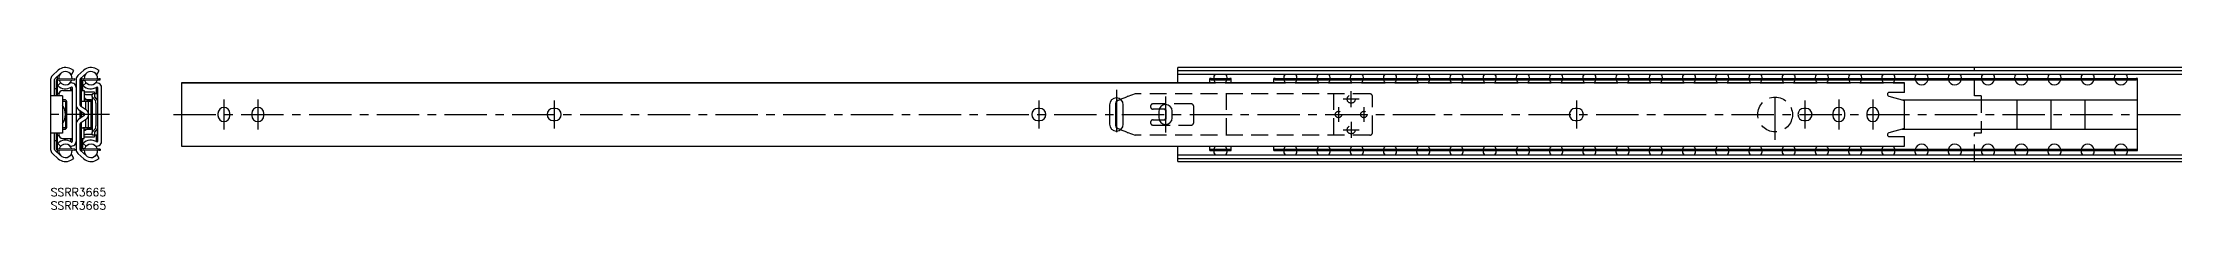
# Model space of a CAD drawing. Extents: x -3 to 1378, y -8 to 45.
# Drawn here: x -3 to 796, y -8 to 45 of the extents above; entities that cross this region are included whole.
import ezdxf

# ---------------------------------------------------------------- set-up
doc = ezdxf.new("R2010")
doc.units = 0
doc.header["$LTSCALE"] = 0.5
doc.linetypes.add('CENTER', pattern=[50.8, 31.75, -6.35, 6.35, -6.35])
doc.linetypes.add('DASHED', pattern=[19.05, 12.7, -6.35])
for name, color, linetype in [('MSM_CENTER', 1, 'CENTER'), ('MSM_CONTINUOUS', 7, 'CONTINUOUS'), ('MSM_DASHED', 4, 'DASHED'), ('MSM_PART_NUMBER', 7, 'CONTINUOUS')]:
    doc.layers.add(name, color=color, linetype=linetype)
doc.styles.get("Standard").update_dxf_attribs({"font": 'txt.shx', "height": 3, "bigfont": 'bigfont.shx'})

# ---------------------------------------------------------------- blocks, each defined once
blk = doc.blocks.new('*U3')
at = {"layer": 'MSM_PART_NUMBER'}
blk.add_text('SSRR3665', height=3, dxfattribs=at).set_placement((0, -3))
blk = doc.blocks.new('*U4')
at = {"layer": 'MSM_PART_NUMBER'}
blk.add_text('SSRR3665', height=3, dxfattribs=at).set_placement((0, -8))

msp = doc.modelspace()

# ---------------------------------------------------------------- linework, layer by layer
at = {"layer": 'MSM_CENTER'}
for p, q in [((65, 33.3), (65, 22)), ((77.7, 33.3), (77.7, 22)), ((188.8, 32.9), (188.8, 22.4)), ((370.5, 32.9), (370.5, 22.4)), ((399.6, 36.88), (399.6, 18.43)), ((418.06, 34.38), (418.06, 20.93)), ((490.65, 33.4), (484.65, 33.4)), ((487.65, 30.4), (487.65, 36.4)), ((572.1, 32.9), (572.1, 22.4)), ((646.61, 18.15), (646.61, 37.15)), ((657.8, 32.9), (657.8, 22.4)), ((670.5, 33.3), (670.5, 22)), ((683.2, 33.3), (683.2, 22)), ((737.3, 33.3), (737.3, 22)), ((750, 33.3), (750, 22)), ((762.7, 32.9), (762.7, 22.4)), ((22.1, 27.65), (-3, 27.65)), ((46.1, 27.65), (1377.65, 27.65)), ((482.9, 30.35), (482.9, 24.95)), ((487.65, 24.9), (487.65, 18.9)), ((492.4, 30.35), (492.4, 24.95)), ((484.65, 21.9), (490.65, 21.9))]:
    msp.add_line(p, q, dxfattribs=at)
at = {"layer": 'MSM_CONTINUOUS'}
for p, q in [((0, 40.77), (0, 14.53)), ((2.85, 44.25), (0.65, 42.24)), ((1.5, 34.65), (1.5, 40.77)), ((1.66, 41.14), (3.86, 43.15)), ((2.05, 40.34), (2.05, 34.65)), ((2.5, 41.9), (2.5, 40.99)), ((2.55, 34.65), (2.55, 40.34)), ((2.74, 41.04), (9.05, 41.15)), ((2.75, 40.54), (9.06, 40.65)), ((3.31, 42.4), (3.05, 42.4)), ((6.8, 43.46), (7.95, 42.8)), ((6.91, 43.4), (6.91, 43.4)), ((7.5, 43.06), (7.5, 42.86)), ((8.7, 44.1), (7.55, 44.76)), ((7.95, 42.8), (8.7, 44.1)), ((9.06, 40.65), (9.05, 41.15)), ((9.55, 40.77), (9.55, 14.53)), ((12.4, 44.25), (10.2, 42.24)), ((11.05, 31.16), (11.05, 40.77)), ((11.21, 41.14), (13.41, 43.15)), ((11.55, 41.44), (11.55, 41.01)), ((11.55, 30.55), (11.55, 40.34)), ((11.6, 40.34), (11.6, 36.6)), ((11.74, 41.04), (18.05, 41.15)), ((11.75, 40.54), (18.06, 40.65)), ((12.1, 36.6), (12.1, 40.34)), ((12.3, 40.54), (12.72, 40.55)), ((12.86, 42.4), (12.6, 42.4)), ((16.35, 43.46), (17.5, 42.8)), ((18.25, 44.1), (17.1, 44.76)), ((17.5, 42.8), (18.25, 44.1)), ((17.51, 40.63), (18.61, 40.65)), ((18.06, 40.65), (18.05, 41.15)), ((18.05, 41.14), (18.6, 41.15)), ((18.61, 40.65), (18.6, 41.15)), ((1371.4, 45.3), (422.61, 45.3)), ((422.61, 39.56), (422.61, 45.3)), ((422.61, 44.1), (1371.4, 44.1)), ((422.61, 42.8), (1371.4, 42.8)), ((434.61, 39.56), (434.61, 41.13)), ((435.11, 41.15), (442.11, 41.15)), ((435.11, 40.65), (442.11, 40.65)), ((442.61, 39.56), (442.61, 41.13)), ((458.61, 39.56), (458.61, 41.13)), ((459.11, 41.15), (782.01, 41.15)), ((459.11, 40.65), (782.01, 40.65)), ((782.51, 14.17), (782.51, 41.13)), ((4.5, 34.65), (0, 34.65)), ((1.5, 37.4), (2.05, 37.4)), ((2.55, 35.65), (3.14, 35.65)), ((3.75, 39.56), (2.67, 38.52)), ((3.05, 35.15), (3.05, 34.65)), ((4.5, 34.65), (4.5, 20.65)), ((5.35, 33.15), (4.5, 33.15)), ((4.5, 32.65), (5.35, 32.65)), ((4.55, 36.65), (8.05, 36.65)), ((5.55, 32.45), (5.55, 22.85)), ((6.05, 22.85), (6.05, 32.45)), ((7.5, 39.74), (7.5, 39.45)), ((7.5, 37.81), (7.5, 36.65)), ((8.05, 37.79), (8.05, 17.51)), ((11.55, 36.7), (11.6, 36.7)), ((11.55, 36.6), (12.55, 36.6)), ((11.55, 32.7), (12.55, 32.7)), ((12.1, 36.7), (12.55, 36.7)), ((13.3, 39.56), (12.22, 38.52)), ((12.3, 32.65), (14.89, 32.65)), ((12.55, 36.7), (12.55, 32.7)), ((13.05, 33.65), (12.55, 33.65)), ((14.89, 33.15), (12.55, 33.15)), ((16.14, 36), (13.05, 36)), ((13.05, 35.15), (15.55, 35.15)), ((13.05, 33.65), (13.05, 33.15)), ((13.05, 32.65), (13.05, 29.49)), ((13.55, 33.15), (15.55, 33.15)), ((14.05, 32.55), (14.05, 28.5)), ((15.09, 32.45), (15.09, 22.85)), ((15.59, 34.42), (15.67, 35.4)), ((15.59, 34.41), (15.59, 34.42)), ((15.59, 34.41), (15.59, 20.89)), ((15.63, 34.29), (16.77, 32.89)), ((17.6, 35.4), (15.67, 35.4)), ((16.48, 35.4), (16.39, 34.32)), ((16.4, 34.29), (17.53, 32.89)), ((16.55, 35.4), (16.55, 35.94)), ((17.05, 39.74), (17.05, 39.45)), ((17.05, 37.81), (17.05, 35.4)), ((17.46, 35.4), (17.46, 32.98)), ((17.55, 36.4), (17.55, 35.4)), ((17.6, 37.79), (17.6, 17.51)), ((19.1, 17.51), (19.1, 37.79)), ((49.1, 39.56), (49.1, 15.74)), ((49.1, 39.56), (436.81, 39.56)), ((695.1, 39.49), (49.1, 39.49)), ((399.97, 32.89), (401.15, 33.36)), ((401.23, 33.29), (400.23, 32.89)), ((440.41, 39.56), (463.04, 39.56)), ((466.64, 39.56), (475.5, 39.56)), ((479.1, 39.56), (487.95, 39.56)), ((491.55, 39.56), (500.41, 39.56)), ((504.01, 39.56), (512.87, 39.56)), ((516.47, 39.56), (525.33, 39.56)), ((528.93, 39.56), (537.78, 39.56)), ((541.38, 39.56), (550.24, 39.56)), ((553.84, 39.56), (562.7, 39.56)), ((566.3, 39.56), (575.16, 39.56)), ((578.76, 39.56), (587.61, 39.56)), ((591.21, 39.56), (600.07, 39.56)), ((603.67, 39.56), (612.53, 39.56)), ((616.13, 39.56), (624.99, 39.56)), ((628.59, 39.56), (637.45, 39.56)), ((641.05, 39.56), (649.9, 39.56)), ((653.5, 39.56), (662.36, 39.56)), ((665.96, 39.56), (674.82, 39.56)), ((678.42, 39.56), (687.28, 39.56)), ((689.25, 34.48), (695.1, 32.9)), ((695.1, 35.95), (689.45, 35.95)), ((690.88, 39.56), (695.1, 39.56)), ((694.17, 33.15), (782.51, 33.15)), ((695.1, 35.95), (695.1, 39.56)), ((695.1, 22.4), (695.1, 32.9)), ((10.4, 29.52), (12.57, 28)), ((12.57, 27.3), (10.4, 25.78)), ((11.05, 26.23), (11.05, 29.07)), ((11.05, 14.53), (11.05, 24.14)), ((13.43, 29.23), (11.26, 30.75)), ((11.26, 24.55), (13.43, 26.07)), ((11.55, 26.59), (11.55, 28.71)), ((11.55, 14.96), (11.55, 24.75)), ((13.05, 25.81), (13.05, 22.65)), ((14.05, 26.8), (14.05, 22.75)), ((16.97, 31.96), (16.97, 23.34)), ((62.75, 28.05), (62.75, 27.25)), ((67.25, 27.25), (67.25, 28.05)), ((75.45, 28.05), (75.45, 27.25)), ((79.95, 27.25), (79.95, 28.05)), ((189.2, 29.9), (188.4, 29.9)), ((188.4, 25.4), (189.2, 25.4)), ((370.9, 29.9), (370.1, 29.9)), ((370.1, 25.4), (370.9, 25.4)), ((397.02, 31.3), (397.02, 24)), ((399.35, 23.34), (399.35, 31.96)), ((399.61, 31.96), (399.61, 23.34)), ((402.17, 24), (402.17, 31.3)), ((415.56, 28.88), (415.56, 26.43)), ((417.8, 29.65), (415.68, 29.65)), ((415.68, 25.65), (417.8, 25.65)), ((418.06, 29.15), (418.06, 26.15)), ((418.28, 26.15), (418.28, 29.15)), ((420.56, 26.43), (420.56, 28.88)), ((572.5, 29.9), (571.7, 29.9)), ((571.7, 25.4), (572.5, 25.4)), ((658.2, 29.9), (657.4, 29.9)), ((657.4, 25.4), (658.2, 25.4)), ((668.25, 28.05), (668.25, 27.25)), ((672.75, 27.25), (672.75, 28.05)), ((680.95, 28.05), (680.95, 27.25)), ((685.45, 27.25), (685.45, 28.05)), ((4.5, 20.65), (0, 20.65)), ((1.5, 14.53), (1.5, 20.65)), ((1.5, 17.9), (2.05, 17.9)), ((2.05, 20.65), (2.05, 14.96)), ((2.55, 14.96), (2.55, 20.65)), ((3.14, 19.65), (2.55, 19.65)), ((2.67, 16.78), (3.75, 15.74)), ((3.05, 20.65), (3.05, 20.15)), ((5.35, 22.65), (4.5, 22.65)), ((4.5, 22.15), (5.35, 22.15)), ((4.55, 18.65), (8.05, 18.65)), ((7.5, 18.65), (7.5, 17.49)), ((11.55, 22.6), (12.55, 22.6)), ((11.55, 18.7), (12.55, 18.7)), ((11.55, 18.6), (11.6, 18.6)), ((11.6, 18.7), (11.6, 14.96)), ((12.1, 14.96), (12.1, 18.7)), ((12.1, 18.6), (12.55, 18.6)), ((12.22, 16.78), (13.3, 15.74)), ((14.89, 22.65), (12.3, 22.65)), ((12.55, 18.6), (12.55, 22.6)), ((12.55, 22.15), (14.89, 22.15)), ((13.05, 21.65), (12.55, 21.65)), ((13.05, 22.15), (13.05, 21.65)), ((15.55, 20.15), (13.05, 20.15)), ((13.05, 19.3), (16.14, 19.3)), ((15.55, 22.15), (13.55, 22.15)), ((15.59, 20.88), (15.59, 20.89)), ((15.67, 19.9), (15.59, 20.88)), ((16.77, 22.41), (15.63, 21.01)), ((17.6, 19.9), (15.67, 19.9)), ((16.39, 20.98), (16.48, 19.9)), ((17.53, 22.41), (16.4, 21.01)), ((16.55, 19.36), (16.55, 19.9)), ((17.05, 19.9), (17.05, 17.49)), ((17.46, 22.32), (17.46, 19.9)), ((17.55, 19.9), (17.55, 18.9)), ((401.15, 21.94), (399.97, 22.41)), ((400.23, 22.41), (401.23, 22.01)), ((695.1, 22.4), (689.25, 20.82)), ((689.45, 19.35), (695.1, 19.35)), ((694.17, 22.15), (782.51, 22.15)), ((695.1, 15.74), (695.1, 19.35)), ((0.65, 13.06), (2.85, 11.05)), ((3.86, 12.15), (1.66, 14.16)), ((2.5, 14.31), (2.5, 13.4)), ((9.05, 14.15), (2.74, 14.26)), ((9.06, 14.65), (2.75, 14.76)), ((3.31, 12.9), (3.05, 12.9)), ((7.95, 12.5), (6.8, 11.84)), ((6.91, 11.9), (6.91, 11.9)), ((7.5, 15.85), (7.5, 15.56)), ((7.5, 12.44), (7.5, 12.24)), ((7.55, 10.54), (8.7, 11.2)), ((8.7, 11.2), (7.95, 12.5)), ((9.06, 14.65), (9.05, 14.15)), ((10.2, 13.06), (12.4, 11.05)), ((13.41, 12.15), (11.21, 14.16)), ((11.55, 14.29), (11.55, 13.86)), ((18.05, 14.15), (11.74, 14.26)), ((18.06, 14.65), (11.75, 14.76)), ((12.72, 14.75), (12.3, 14.76)), ((12.86, 12.9), (12.6, 12.9)), ((17.5, 12.5), (16.35, 11.84)), ((17.05, 15.85), (17.05, 15.56)), ((17.1, 10.54), (18.25, 11.2)), ((18.25, 11.2), (17.5, 12.5)), ((18.61, 14.65), (17.51, 14.67)), ((18.06, 14.65), (18.05, 14.15)), ((18.6, 14.15), (18.05, 14.16)), ((18.61, 14.65), (18.6, 14.15)), ((49.1, 15.81), (695.1, 15.81)), ((49.1, 15.74), (436.81, 15.74)), ((422.61, 10), (422.61, 15.74)), ((422.61, 12.5), (1371.4, 12.5)), ((422.61, 11.2), (1371.4, 11.2)), ((422.61, 10), (1371.4, 10)), ((434.61, 14.17), (434.61, 15.74)), ((435.11, 14.65), (442.11, 14.65)), ((435.11, 14.15), (442.11, 14.15)), ((440.41, 15.74), (463.04, 15.74)), ((442.61, 14.17), (442.61, 15.74)), ((458.61, 14.17), (458.61, 15.74)), ((459.11, 14.65), (782.01, 14.65)), ((459.11, 14.15), (782.01, 14.15)), ((466.64, 15.74), (475.5, 15.74)), ((479.1, 15.74), (487.95, 15.74)), ((491.55, 15.74), (500.41, 15.74)), ((504.01, 15.74), (512.87, 15.74)), ((516.47, 15.74), (525.33, 15.74)), ((528.93, 15.74), (537.78, 15.74)), ((541.38, 15.74), (550.24, 15.74)), ((553.84, 15.74), (562.7, 15.74)), ((566.3, 15.74), (575.16, 15.74)), ((578.76, 15.74), (587.61, 15.74)), ((591.21, 15.74), (600.07, 15.74)), ((603.67, 15.74), (612.53, 15.74)), ((616.13, 15.74), (624.99, 15.74)), ((628.59, 15.74), (637.45, 15.74)), ((641.05, 15.74), (649.9, 15.74)), ((653.5, 15.74), (662.36, 15.74)), ((665.96, 15.74), (674.82, 15.74)), ((678.42, 15.74), (687.28, 15.74)), ((690.88, 15.74), (695.1, 15.74))]:
    msp.add_line(p, q, dxfattribs=at)
for centre, radius, start, end in [((2, 40.77), 2, 132.38758, 180), ((2, 40.77), 0.5, 132.38758, 180), ((2.75, 40.34), 0.7, 91, 180), ((2.75, 40.34), 0.2, 91, 180), ((5.55, 41.3), 4, 59.99444, 132.38758), ((5.55, 41.3), 2.5, 356.15708, 185.84292), ((5.55, 41.3), 2.5, 197.52444, 344.47556), ((11.55, 40.77), 2, 132.38758, 180), ((11.55, 40.77), 0.5, 132.38758, 180), ((11.75, 40.34), 0.7, 91, 180), ((11.75, 40.34), 0.2, 91, 180), ((12.3, 40.34), 0.7, 167.76124, 180), ((12.3, 40.34), 0.2, 91, 180), ((15.1, 41.3), 4, 59.99444, 132.38758), ((15.1, 41.3), 2.5, 356.37782, 185.62218), ((15.1, 41.3), 2.5, 197.2951, 344.7049), ((435.36, 26.81), 14.34, 90.99867, 92.99829), ((435.36, 26.31), 14.34, 90.99864, 92.99838), ((438.61, 41.3), 2.5, 143.10045, 183.43981), ((438.61, 41.3), 2.5, 195.06825, 226.52733), ((438.61, 41.3), 2.5, 313.47267, 344.93175), ((438.61, 41.3), 2.5, 356.56019, 36.89955), ((441.86, 26.81), 14.34, 87.00171, 89.00133), ((441.86, 26.31), 14.34, 87.00162, 89.00136), ((459.36, 26.81), 14.34, 90.99867, 92.99829), ((459.36, 26.31), 14.34, 90.99864, 92.99838), ((464.84, 41.3), 2.5, 143.10045, 183.43981), ((464.84, 41.3), 2.5, 195.06825, 226.52733), ((464.84, 41.3), 2.5, 313.47267, 344.93175), ((464.84, 41.3), 2.5, 356.56019, 36.89955), ((477.3, 41.3), 2.5, 143.10045, 183.43981), ((477.3, 41.3), 2.5, 195.06825, 226.52733), ((477.3, 41.3), 2.5, 313.47267, 344.93175), ((477.3, 41.3), 2.5, 356.56019, 36.89955), ((489.75, 41.3), 2.5, 143.10045, 183.43981), ((489.75, 41.3), 2.5, 195.06825, 226.52733), ((489.75, 41.3), 2.5, 313.47267, 344.93175), ((489.75, 41.3), 2.5, 356.56019, 36.89955), ((502.21, 41.3), 2.5, 143.10045, 183.43981), ((502.21, 41.3), 2.5, 195.06825, 226.52733), ((502.21, 41.3), 2.5, 313.47267, 344.93175), ((502.21, 41.3), 2.5, 356.56019, 36.89955), ((514.67, 41.3), 2.5, 143.10045, 183.43981), ((514.67, 41.3), 2.5, 195.06825, 226.52733), ((514.67, 41.3), 2.5, 313.47267, 344.93175), ((514.67, 41.3), 2.5, 356.56019, 36.89955), ((527.13, 41.3), 2.5, 143.10045, 183.43981), ((527.13, 41.3), 2.5, 195.06825, 226.52733), ((527.13, 41.3), 2.5, 313.47267, 344.93175), ((527.13, 41.3), 2.5, 356.56019, 36.89955), ((539.58, 41.3), 2.5, 143.10045, 183.43981), ((539.58, 41.3), 2.5, 195.06825, 226.52733), ((539.58, 41.3), 2.5, 313.47267, 344.93175), ((539.58, 41.3), 2.5, 356.56019, 36.89955), ((552.04, 41.3), 2.5, 143.10045, 183.43981), ((552.04, 41.3), 2.5, 195.06825, 226.52733), ((552.04, 41.3), 2.5, 313.47267, 344.93175), ((552.04, 41.3), 2.5, 356.56019, 36.89955), ((564.5, 41.3), 2.5, 143.10045, 183.43981), ((564.5, 41.3), 2.5, 195.06825, 226.52733), ((564.5, 41.3), 2.5, 313.47267, 344.93175), ((564.5, 41.3), 2.5, 356.56019, 36.89955), ((576.96, 41.3), 2.5, 143.10045, 183.43981), ((576.96, 41.3), 2.5, 195.06825, 226.52733), ((576.96, 41.3), 2.5, 313.47267, 344.93175), ((576.96, 41.3), 2.5, 356.56019, 36.89955), ((589.41, 41.3), 2.5, 143.10045, 183.43981), ((589.41, 41.3), 2.5, 195.06825, 226.52733), ((589.41, 41.3), 2.5, 313.47267, 344.93175), ((589.41, 41.3), 2.5, 356.56019, 36.89955), ((601.87, 41.3), 2.5, 143.10045, 183.43981), ((601.87, 41.3), 2.5, 195.06825, 226.52733), ((601.87, 41.3), 2.5, 313.47267, 344.93175), ((601.87, 41.3), 2.5, 356.56019, 36.89955), ((614.33, 41.3), 2.5, 143.10045, 183.43981), ((614.33, 41.3), 2.5, 195.06825, 226.52733), ((614.33, 41.3), 2.5, 313.47267, 344.93175), ((614.33, 41.3), 2.5, 356.56019, 36.89955), ((626.79, 41.3), 2.5, 143.10045, 183.43981), ((626.79, 41.3), 2.5, 195.06825, 226.52733), ((626.79, 41.3), 2.5, 313.47267, 344.93175), ((626.79, 41.3), 2.5, 356.56019, 36.89955), ((639.25, 41.3), 2.5, 143.10045, 183.43981), ((639.25, 41.3), 2.5, 195.06825, 226.52733), ((639.25, 41.3), 2.5, 313.47267, 344.93175), ((639.25, 41.3), 2.5, 356.56019, 36.89955), ((651.7, 41.3), 2.5, 143.10045, 183.43981), ((651.7, 41.3), 2.5, 195.06825, 226.52733), ((651.7, 41.3), 2.5, 313.47267, 344.93175), ((651.7, 41.3), 2.5, 356.56019, 36.89955), ((664.16, 41.3), 2.5, 143.10045, 183.43981), ((664.16, 41.3), 2.5, 195.06825, 226.52733), ((664.16, 41.3), 2.5, 313.47267, 344.93175), ((664.16, 41.3), 2.5, 356.56019, 36.89955), ((676.62, 41.3), 2.5, 143.10045, 183.43981), ((676.62, 41.3), 2.5, 195.06825, 226.52733), ((676.62, 41.3), 2.5, 313.47267, 344.93175), ((676.62, 41.3), 2.5, 356.56019, 36.89955), ((689.08, 41.3), 2.5, 143.10045, 183.43981), ((689.08, 41.3), 2.5, 195.06825, 226.52733), ((689.08, 41.3), 2.5, 313.47267, 344.93175), ((689.08, 41.3), 2.5, 356.56019, 36.89955), ((701.53, 41.3), 2.5, 143.10045, 183.43981), ((701.53, 41.3), 2.5, 195.06825, 344.93175), ((701.53, 41.3), 2.5, 356.56019, 36.89955), ((713.99, 41.3), 2.5, 143.10045, 183.43981), ((713.99, 41.3), 2.5, 195.06825, 344.93175), ((713.99, 41.3), 2.5, 356.56019, 36.89955), ((726.45, 41.3), 2.5, 143.10045, 183.43981), ((726.45, 41.3), 2.5, 195.06825, 344.93175), ((726.45, 41.3), 2.5, 356.56019, 36.89955), ((738.91, 41.3), 2.5, 143.10045, 183.43981), ((738.91, 41.3), 2.5, 195.06825, 344.93175), ((738.91, 41.3), 2.5, 356.56019, 36.89955), ((751.36, 41.3), 2.5, 143.10045, 183.43981), ((751.36, 41.3), 2.5, 195.06825, 344.93175), ((751.36, 41.3), 2.5, 356.56019, 36.89955), ((763.82, 41.3), 2.5, 143.10045, 183.43981), ((763.82, 41.3), 2.5, 195.06825, 344.93175), ((763.82, 41.3), 2.5, 356.56019, 36.89955), ((776.28, 41.3), 2.5, 143.10045, 183.43981), ((776.28, 41.3), 2.5, 195.06825, 344.93175), ((776.28, 41.3), 2.5, 356.56019, 36.89955), ((781.76, 26.81), 14.34, 87.00171, 89.00133), ((781.76, 26.31), 14.34, 87.00162, 89.00136), ((5.55, 41.3), 4, 223.95, 303.20382), ((4.55, 35.15), 1.5, 90, 180), ((5.35, 32.45), 0.7, 0, 90), ((5.35, 32.45), 0.2, 0, 90), ((7.85, 37.79), 1.7, 0, 123.20382), ((7, 36.4), 1, 14.47751, 60), ((7.85, 37.79), 0.2, 0, 123.20382), ((12.3, 33.35), 0.7, 248.21321, 270), ((15.1, 41.3), 4, 223.95, 303.20382), ((13.05, 34), 2, 89.99968, 104.4507), ((13.05, 33.15), 2, 89.99968, 104.4507), ((13.55, 32.65), 0.501, 89.99996, 97.05133), ((13.95, 32.55), 0.1, 0, 90), ((14.89, 32.45), 0.7, 0, 90), ((14.89, 32.45), 0.2, 0, 90), ((15.55, 51.34), 16.19, 269.9997, 270.34377), ((15.55, 49.4), 16.24, 269.99998, 270.12941), ((15.77, 34.41), 0.181, 182.54987, 222.66591), ((16.05, 34), 2, 75.5493, 87.52834), ((16.42, 34.32), 0.0352, 178.49597, 222.9813), ((17.4, 37.79), 1.7, 0, 123.20382), ((14.82, 31.99), 2.15, 359.04463, 24.8157), ((16.55, 36.4), 1, 0, 60), ((17.4, 37.79), 0.2, 0, 123.20382), ((17.13, 32.58), 0.51, 22.77426, 37.65763), ((399.6, 31.3), 2.58, 0, 180), ((400.36, 31.97), 1, 112.52743, 180.6224), ((400.61, 31.97), 1, 112.52743, 180.6224), ((689.45, 35.2), 0.75, 90, 254.91196), ((-0.45, 27.65), 6, 325.58849, 34.41151), ((11.55, 31.16), 2, 180, 234.88799), ((11.55, 24.14), 2, 125.11201, 180), ((11.55, 31.16), 0.5, 180, 234.88799), ((11.55, 24.14), 0.5, 125.11201, 180), ((12.32, 27.65), 0.426, 305.11201, 54.88799), ((12.32, 27.65), 1.93, 305.11201, 54.88799), ((65, 28.05), 2.25, 0, 180), ((65, 27.25), 2.25, 180, 0), ((77.7, 28.05), 2.25, 0, 180), ((77.7, 27.25), 2.25, 180, 360), ((188.4, 27.65), 2.25, 90, 270), ((189.2, 27.65), 2.25, 270, 90), ((370.1, 27.65), 2.25, 90, 270), ((370.9, 27.65), 2.25, 270, 90), ((399.6, 24), 2.58, 180, 0), ((418.06, 28.88), 2.5, 0, 180), ((418.06, 26.43), 2.5, 180, 0), ((417.57, 29.16), 0.49, 358.86181, 88.77168), ((417.57, 26.14), 0.49, 271.22832, 1.13819), ((417.77, 29.14), 0.516, 1.61428, 86.01922), ((417.77, 26.16), 0.516, 273.98078, 358.38572), ((571.7, 27.65), 2.25, 90, 270), ((572.5, 27.65), 2.25, 270, 90), ((657.4, 27.65), 2.25, 90, 270), ((658.2, 27.65), 2.25, 270, 90), ((670.5, 28.05), 2.25, 0, 180), ((670.5, 27.25), 2.25, 180, 0), ((683.2, 28.05), 2.25, 0, 180), ((683.2, 27.25), 2.25, 180, 0), ((5.55, 14), 4, 56.79618, 136.05), ((4.55, 20.15), 1.5, 180, 270), ((5.55, 14), 2.5, 15.52444, 162.47556), ((5.35, 22.85), 0.7, 270, 0), ((5.35, 22.85), 0.2, 270, 0), ((7.85, 17.51), 1.7, 236.79618, 0), ((7, 18.9), 1, 300, 345.52249), ((7.85, 17.51), 0.2, 236.79618, 0), ((12.3, 21.95), 0.7, 90, 111.78679), ((15.1, 14), 4, 56.79618, 136.05), ((13.05, 22.15), 2, 255.5493, 270.00032), ((13.05, 21.3), 2, 255.5493, 270.00032), ((15.1, 14), 2.5, 15.2951, 162.7049), ((13.55, 22.65), 0.501, 262.94867, 270.00004), ((13.95, 22.75), 0.1, 270, 0), ((14.89, 22.85), 0.7, 270, 0), ((14.89, 22.85), 0.2, 270, 0), ((15.55, 5.9), 16.24, 89.87059, 90.00002), ((15.55, 3.96), 16.19, 89.65623, 90.0003), ((15.77, 20.88), 0.188, 138.13672, 176.6475), ((16.05, 21.3), 2, 272.47166, 284.4507), ((16.42, 20.98), 0.0355, 137.24341, 181.27933), ((17.4, 17.51), 1.7, 236.79618, 0), ((14.82, 23.31), 2.15, 335.1843, 0.95537), ((16.55, 18.9), 1, 300, 0), ((17.4, 17.51), 0.2, 236.79618, 0), ((17.13, 22.72), 0.51, 322.34237, 337.22574), ((400.36, 23.33), 1, 179.3776, 247.47257), ((400.61, 23.33), 1, 179.3776, 247.47257), ((689.45, 20.1), 0.75, 105.08804, 270), ((701.53, 14), 2.5, 15.06825, 164.93175), ((713.99, 14), 2.5, 15.06825, 164.93175), ((726.45, 14), 2.5, 15.06825, 164.93175), ((738.91, 14), 2.5, 15.06825, 164.93175), ((751.36, 14), 2.5, 15.06825, 164.93175), ((763.82, 14), 2.5, 15.06825, 164.93175), ((776.28, 14), 2.5, 15.06825, 164.93175), ((2, 14.53), 2, 180, 227.61242), ((2, 14.53), 0.5, 180, 227.61242), ((2.75, 14.96), 0.7, 180, 269), ((2.75, 14.96), 0.2, 180, 269), ((5.55, 14), 4, 227.61242, 300.00556), ((5.55, 14), 2.5, 174.15708, 3.84292), ((11.55, 14.53), 2, 180, 227.61242), ((11.75, 14.96), 0.7, 180, 269), ((11.55, 14.53), 0.5, 180, 227.61242), ((11.75, 14.96), 0.2, 180, 269), ((12.3, 14.96), 0.7, 180, 192.23876), ((12.3, 14.96), 0.2, 180, 269), ((15.1, 14), 4, 227.61242, 300.00556), ((15.1, 14), 2.5, 174.37782, 3.62218), ((435.36, 28.99), 14.34, 267.00162, 269.00136), ((435.36, 28.49), 14.34, 267.00171, 269.00133), ((438.61, 14), 2.5, 176.56019, 216.89955), ((438.61, 14), 2.5, 133.47267, 164.93175), ((438.61, 14), 2.5, 15.06825, 46.52733), ((438.61, 14), 2.5, 323.10045, 3.43981), ((441.86, 28.99), 14.34, 270.99864, 272.99838), ((441.86, 28.49), 14.34, 270.99867, 272.99829), ((459.36, 28.99), 14.34, 267.00162, 269.00136), ((459.36, 28.49), 14.34, 267.00171, 269.00133), ((464.84, 14), 2.5, 176.56019, 216.89955), ((464.84, 14), 2.5, 133.47267, 164.93175), ((464.84, 14), 2.5, 15.06825, 46.52733), ((464.84, 14), 2.5, 323.10045, 3.43981), ((477.3, 14), 2.5, 176.56019, 216.89955), ((477.3, 14), 2.5, 133.47267, 164.93175), ((477.3, 14), 2.5, 15.06825, 46.52733), ((477.3, 14), 2.5, 323.10045, 3.43981), ((489.75, 14), 2.5, 176.56019, 216.89955), ((489.75, 14), 2.5, 133.47267, 164.93175), ((489.75, 14), 2.5, 15.06825, 46.52733), ((489.75, 14), 2.5, 323.10045, 3.43981), ((502.21, 14), 2.5, 176.56019, 216.89955), ((502.21, 14), 2.5, 133.47267, 164.93175), ((502.21, 14), 2.5, 15.06825, 46.52733), ((502.21, 14), 2.5, 323.10045, 3.43981), ((514.67, 14), 2.5, 176.56019, 216.89955), ((514.67, 14), 2.5, 133.47267, 164.93175), ((514.67, 14), 2.5, 15.06825, 46.52733), ((514.67, 14), 2.5, 323.10045, 3.43981), ((527.13, 14), 2.5, 176.56019, 216.89955), ((527.13, 14), 2.5, 133.47267, 164.93175), ((527.13, 14), 2.5, 15.06825, 46.52733), ((527.13, 14), 2.5, 323.10045, 3.43981), ((539.58, 14), 2.5, 176.56019, 216.89955), ((539.58, 14), 2.5, 133.47267, 164.93175), ((539.58, 14), 2.5, 15.06825, 46.52733), ((539.58, 14), 2.5, 323.10045, 3.43981), ((552.04, 14), 2.5, 176.56019, 216.89955), ((552.04, 14), 2.5, 133.47267, 164.93175), ((552.04, 14), 2.5, 15.06825, 46.52733), ((552.04, 14), 2.5, 323.10045, 3.43981), ((564.5, 14), 2.5, 176.56019, 216.89955), ((564.5, 14), 2.5, 133.47267, 164.93175), ((564.5, 14), 2.5, 15.06825, 46.52733), ((564.5, 14), 2.5, 323.10045, 3.43981), ((576.96, 14), 2.5, 176.56019, 216.89955), ((576.96, 14), 2.5, 133.47267, 164.93175), ((576.96, 14), 2.5, 15.06825, 46.52733), ((576.96, 14), 2.5, 323.10045, 3.43981), ((589.41, 14), 2.5, 176.56019, 216.89955), ((589.41, 14), 2.5, 133.47267, 164.93175), ((589.41, 14), 2.5, 15.06825, 46.52733), ((589.41, 14), 2.5, 323.10045, 3.43981), ((601.87, 14), 2.5, 176.56019, 216.89955), ((601.87, 14), 2.5, 133.47267, 164.93175), ((601.87, 14), 2.5, 15.06825, 46.52733), ((601.87, 14), 2.5, 323.10045, 3.43981), ((614.33, 14), 2.5, 176.56019, 216.89955), ((614.33, 14), 2.5, 133.47267, 164.93175), ((614.33, 14), 2.5, 15.06825, 46.52733), ((614.33, 14), 2.5, 323.10045, 3.43981), ((626.79, 14), 2.5, 176.56019, 216.89955), ((626.79, 14), 2.5, 133.47267, 164.93175), ((626.79, 14), 2.5, 15.06825, 46.52733), ((626.79, 14), 2.5, 323.10045, 3.43981), ((639.25, 14), 2.5, 176.56019, 216.89955), ((639.25, 14), 2.5, 133.47267, 164.93175), ((639.25, 14), 2.5, 15.06825, 46.52733), ((639.25, 14), 2.5, 323.10045, 3.43981), ((651.7, 14), 2.5, 176.56019, 216.89955), ((651.7, 14), 2.5, 133.47267, 164.93175), ((651.7, 14), 2.5, 15.06825, 46.52733), ((651.7, 14), 2.5, 323.10045, 3.43981), ((664.16, 14), 2.5, 176.56019, 216.89955), ((664.16, 14), 2.5, 133.47267, 164.93175), ((664.16, 14), 2.5, 15.06825, 46.52733), ((664.16, 14), 2.5, 323.10045, 3.43981), ((676.62, 14), 2.5, 176.56019, 216.89955), ((676.62, 14), 2.5, 133.47267, 164.93175), ((676.62, 14), 2.5, 15.06825, 46.52733), ((676.62, 14), 2.5, 323.10045, 3.43981), ((689.08, 14), 2.5, 176.56019, 216.89955), ((689.08, 14), 2.5, 133.47267, 164.93175), ((689.08, 14), 2.5, 15.06825, 46.52733), ((689.08, 14), 2.5, 323.10045, 3.43981), ((701.53, 14), 2.5, 176.56019, 216.89955), ((701.53, 14), 2.5, 323.10045, 3.43981), ((713.99, 14), 2.5, 176.56019, 216.89955), ((713.99, 14), 2.5, 323.10045, 3.43981), ((726.45, 14), 2.5, 176.56019, 216.89955), ((726.45, 14), 2.5, 323.10045, 3.43981), ((738.91, 14), 2.5, 176.56019, 216.89955), ((738.91, 14), 2.5, 323.10045, 3.43981), ((751.36, 14), 2.5, 176.56019, 216.89955), ((751.36, 14), 2.5, 323.10045, 3.43981), ((763.82, 14), 2.5, 176.56019, 216.89955), ((763.82, 14), 2.5, 323.10045, 3.43981), ((776.28, 14), 2.5, 176.56019, 216.89955), ((776.28, 14), 2.5, 323.10045, 3.43981), ((781.76, 28.99), 14.34, 270.99864, 272.99838), ((781.76, 28.49), 14.34, 270.99867, 272.99829)]:
    msp.add_arc(centre, radius, start, end, dxfattribs=at)
at = {"layer": 'MSM_DASHED'}
for p, q in [((721.4, 34.65), (721.4, 45.3)), ((401.15, 33.36), (403.52, 34.29)), ((406.64, 35.4), (403.86, 34.42)), ((494.65, 35.4), (406.64, 35.4)), ((440.85, 19.9), (440.85, 35.4)), ((481.15, 19.9), (481.15, 35.4)), ((495.65, 20.9), (495.65, 34.4)), ((723.9, 34.65), (721.4, 34.65)), ((723.9, 34.65), (723.9, 20.65)), ((415.68, 29.65), (413.39, 29.65)), ((413.39, 25.65), (415.68, 25.65)), ((427.61, 31.65), (413.4, 31.65)), ((428.61, 24.65), (428.61, 30.65)), ((403.52, 21.01), (401.15, 21.94)), ((403.86, 20.88), (406.64, 19.9)), ((494.65, 19.9), (406.64, 19.9)), ((413.4, 23.65), (427.61, 23.65)), ((721.4, 10), (721.4, 20.65)), ((723.9, 20.65), (721.4, 20.65))]:
    msp.add_line(p, q, dxfattribs=at)
for centre, radius in [((487.65, 33.4), 1.5), ((646.61, 27.65), 6.5), ((482.9, 27.65), 1.2), ((492.4, 27.65), 1.2), ((487.65, 21.9), 1.5)]:
    msp.add_circle(centre, radius, dxfattribs=at)
for centre, radius, start, end in [((407.27, 24.76), 10.25, 109.47459, 111.4673), ((494.65, 34.4), 1, 0, 90), ((413.4, 30.65), 1, 90, 270), ((413.4, 24.65), 1, 90, 270), ((427.61, 30.65), 1, 0.01701, 89.95893), ((427.61, 24.65), 1, 270.04107, 359.98299), ((407.28, 30.55), 10.26, 248.53376, 250.52435), ((494.65, 20.9), 1, 270, 0)]:
    msp.add_arc(centre, radius, start, end, dxfattribs=at)

# ---------------------------------------------------------------- block references
at = {"layer": 'MSM_CONTINUOUS'}
for name in ['*U3', '*U4']:
    msp.add_blockref(name, (0, 0), dxfattribs=at)

doc.saveas('drawing.dxf')
